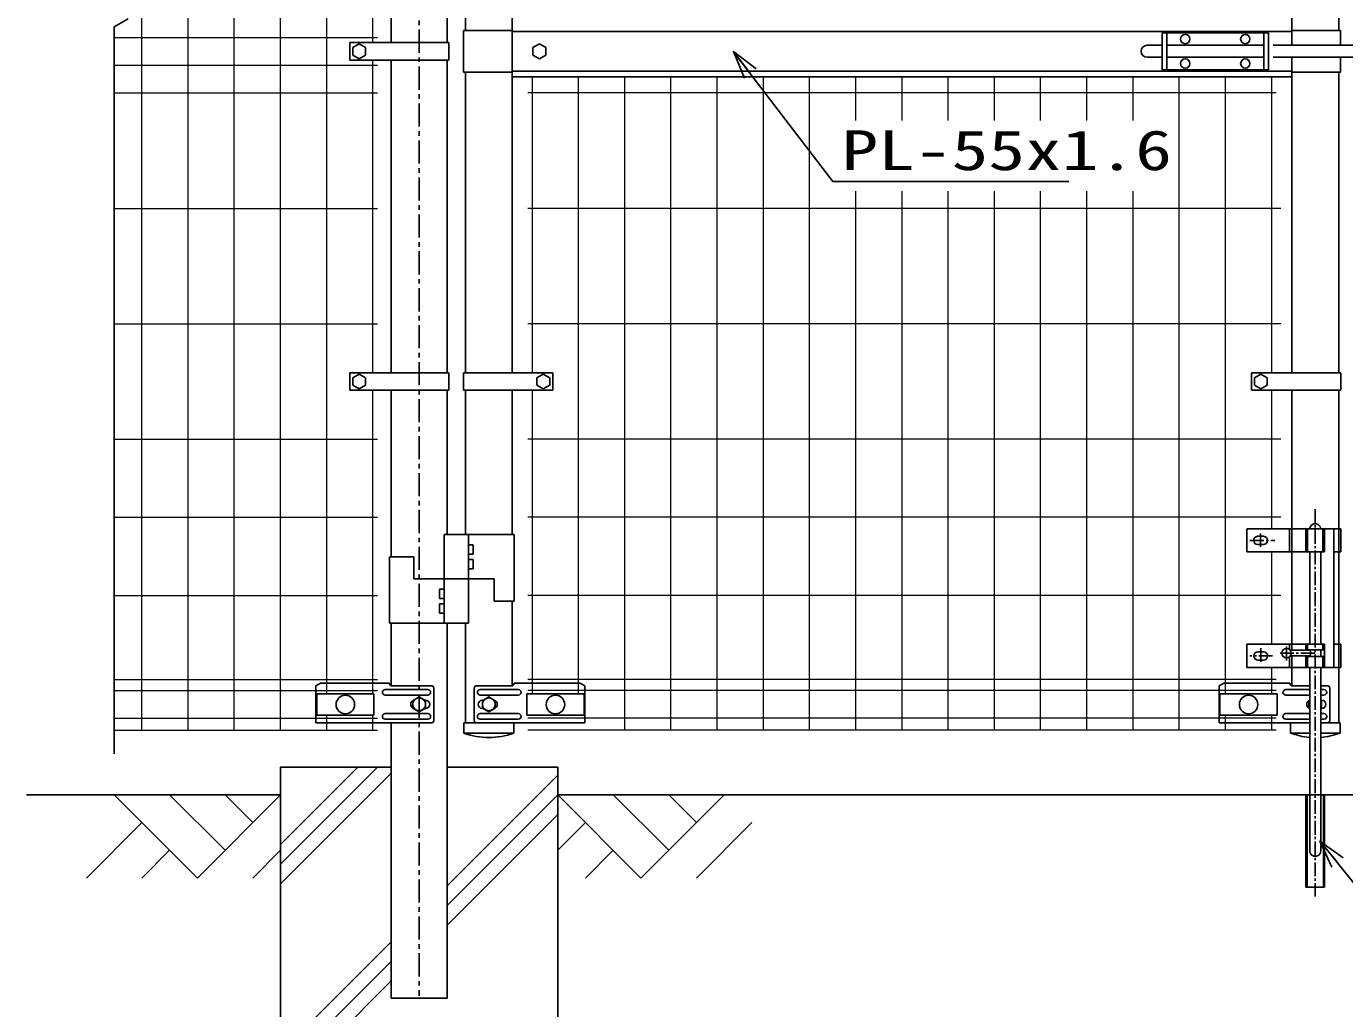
# Model space of a CAD drawing. Units: millimetres, scale not verified. Extents: x -4455 to 4455, y -3150 to 3150.
# Drawn here: x -34 to 1393, y -788 to 276 of the extents above; entities that cross this region are included whole.
import ezdxf
from ezdxf.enums import TextEntityAlignment as Align

# ---------------------------------------------------------------- set-up
doc = ezdxf.new("R2010")
doc.units = ezdxf.units.MM
doc.header["$LTSCALE"] = 20
for name, pattern in [('DASHED', [7.5, 6, -1.5]), ('USER1', [2, 1.25, -0.25, 0.25, -0.25]), ('USER2', [1.125, 0.75, -0.125, 0.125, -0.125])]:
    doc.linetypes.add(name, pattern=pattern)
for name, color, linetype, lineweight in [('0-0_1', 7, 'Continuous', 25), ('0-1_0', 7, 'Continuous', 25), ('0-4_EXTCNT-LMEC0', 1, 'Continuous', 25), ('0-5_LAYER04', 7, 'Continuous', 25), ('0-6_LAYER06', 3, 'Continuous', 25), ('0-7_LAYER02', 1, 'USER2', 25), ('0-8_2', 7, 'Continuous', 25), ('0-9_D-STR2', 7, 'Continuous', 13)]:
    doc.layers.add(name, color=color, linetype=linetype, lineweight=lineweight)
doc.styles.add('ＭＳ ゴシック', font='')
doc.styles.get('ＭＳ ゴシック').set_extended_font_data('MS Gothic')

# ---------------------------------------------------------------- blocks, each defined once
blk = doc.blocks.new('_Open30')
at = {"layer": '0-1_0', "color": 1}
blk.add_line((0, 0), (-20, 0), dxfattribs=at)
blk.add_lwpolyline([(-20, 5.36), (0, 0), (-20, -5.36)], dxfattribs=at)

msp = doc.modelspace()

# ---------------------------------------------------------------- linework, layer by layer
at = {"layer": '0-0_1', "color": 3, "linetype": 'USER1'}
msp.add_line((391.15, 1112.32), (391.15, -773.8), dxfattribs=at)
at = {"layer": '0-0_1'}
for p, q in [((360.9, 596.85), (360.9, 258.35)), ((421.4, 596.85), (421.4, 258.35)), ((441.15, 596.86), (441.15, 271.35)), ((491.95, 596.86), (491.95, -99.16)), ((1335.35, 596.86), (1335.35, 255.35)), ((1386.15, 596.86), (1386.15, 271.35)), ((439.15, 271.35), (439.15, 226.35)), ((491.95, 271.35), (439.15, 271.35)), ((1335.35, 271.35), (1388.15, 271.35)), ((1388.15, 271.35), (1388.15, 255.35)), ((316.15, 239.35), (316.15, 258.35)), ((316.15, 258.35), (423.4, 258.35)), ((326.3, 256.85), (319.38, 252.85)), ((326.3, 256.85), (333.23, 252.85)), ((423.4, 258.35), (423.4, 239.35)), ((1335.35, 270.35), (491.95, 270.35)), ((521.25, 256.85), (514.33, 252.85)), ((521.25, 256.85), (528.18, 252.85)), ((1310.05, 268.85), (1195.05, 268.85)), ((1195.05, 228.85), (1195.05, 268.85)), ((1200.05, 228.85), (1200.05, 268.85)), ((1305.05, 228.85), (1305.05, 268.85)), ((1310.05, 228.85), (1310.05, 268.85)), ((319.38, 252.85), (319.38, 244.85)), ((319.38, 244.85), (326.3, 240.85)), ((333.23, 244.85), (326.3, 240.85)), ((333.23, 252.85), (333.23, 244.85)), ((514.33, 252.85), (514.33, 244.85)), ((514.33, 244.85), (521.25, 240.85)), ((528.18, 244.85), (521.25, 240.85)), ((528.18, 252.85), (528.18, 244.85)), ((1195.05, 255.35), (1178.75, 255.35)), ((1305.05, 255.35), (1200.05, 255.35)), ((1467.25, 255.35), (1315.05, 255.35)), ((316.15, 239.35), (423.4, 239.35)), ((360.9, 239.35), (360.9, -99.15)), ((421.4, 239.35), (421.4, -99.15)), ((1195.05, 242.35), (1178.75, 242.35)), ((1310.05, 228.85), (1195.05, 228.85)), ((1305.05, 242.35), (1200.05, 242.35)), ((1467.25, 242.35), (1315.05, 242.35)), ((1335.35, 242.35), (1335.35, -99.16)), ((1388.15, 242.35), (1388.15, 226.35)), ((491.95, 226.35), (439.15, 226.35)), ((441.15, 226.35), (441.15, -99.16)), ((1335.35, 227.35), (491.95, 227.35)), ((1335.35, 221.35), (491.95, 221.35)), ((1335.35, 226.35), (1388.15, 226.35)), ((1386.15, 226.35), (1386.15, -99.16)), ((316.15, -118.15), (316.15, -99.15)), ((316.15, -99.15), (423.4, -99.15)), ((423.4, -99.15), (423.4, -118.15)), ((438.97, -99.16), (438.97, -118.14)), ((535.65, -99.16), (438.97, -99.16)), ((535.65, -118.15), (535.65, -99.15)), ((1291.65, -118.15), (1291.65, -99.15)), ((1291.65, -99.16), (1388.34, -99.16)), ((1388.34, -99.16), (1388.34, -118.14)), ((326.3, -100.65), (319.38, -104.65)), ((319.38, -104.65), (319.38, -112.65)), ((319.38, -112.65), (326.3, -116.65)), ((326.3, -100.65), (333.23, -104.65)), ((333.23, -112.65), (326.3, -116.65)), ((333.23, -104.65), (333.23, -112.65)), ((525.5, -100.65), (518.58, -104.65)), ((518.58, -104.65), (518.58, -112.65)), ((518.58, -112.65), (525.5, -116.65)), ((525.5, -100.65), (532.43, -104.65)), ((532.43, -112.65), (525.5, -116.65)), ((532.43, -104.65), (532.43, -112.65)), ((1301.8, -100.65), (1294.88, -104.65)), ((1294.88, -104.65), (1294.88, -112.65)), ((1294.88, -112.65), (1301.8, -116.65)), ((1301.8, -100.65), (1308.73, -104.65)), ((1308.73, -112.65), (1301.8, -116.65)), ((1308.73, -104.65), (1308.73, -112.65)), ((316.15, -118.15), (423.4, -118.15)), ((360.9, -118.15), (360.9, -298.4)), ((421.4, -118.15), (421.4, -274.4)), ((535.65, -118.14), (438.97, -118.14)), ((441.15, -118.14), (441.15, -274.4)), ((491.95, -118.14), (491.95, -274.4)), ((1291.65, -118.14), (1388.34, -118.14)), ((1335.35, -118.14), (1335.35, -268.15)), ((1386.15, -118.14), (1386.15, -268.15)), ((418.05, -370.4), (418.05, -274.4)), ((418.05, -274.4), (493.95, -274.4)), ((444.5, -274.4), (444.5, -370.4)), ((444.5, -322.4), (444.5, -274.4)), ((493.95, -274.4), (493.95, -346.4)), ((358.9, -298.4), (358.9, -370.4)), ((385.4, -298.4), (358.9, -298.4)), ((385.4, -298.4), (385.4, -322.4)), ((444.5, -285.4), (449.5, -285.4)), ((444.5, -295.4), (449.5, -295.4)), ((449.5, -295.4), (449.5, -285.4)), ((1335.35, -293.15), (1335.35, -393.15)), ((1386.15, -293.15), (1386.15, -393.15)), ((444.5, -301.4), (449.5, -301.4)), ((444.5, -322.4), (385.4, -322.4)), ((413.2, -322.4), (472.3, -322.4)), ((472.3, -346.4), (472.3, -322.4)), ((413.05, -333.4), (413.05, -343.4)), ((418.05, -333.4), (413.05, -333.4)), ((418.05, -343.4), (413.05, -343.4)), ((413.05, -349.4), (413.05, -359.4)), ((418.05, -349.4), (413.05, -349.4)), ((472.3, -346.4), (493.95, -346.4)), ((491.95, -346.4), (491.95, -437.95)), ((444.5, -370.4), (358.9, -370.4)), ((360.9, -370.4), (360.9, -437.95)), ((418.05, -359.4), (413.05, -359.4)), ((421.4, -370.4), (421.4, -776.15)), ((441.15, -370.4), (441.15, -478.15)), ((1335.35, -418.15), (1335.35, -437.95)), ((1386.15, -418.15), (1386.15, -478.15)), ((284.41, -435.15), (279.41, -438.15)), ((279.41, -438.15), (279.41, -444.9)), ((358.99, -435.15), (284.41, -435.15)), ((358.99, -435.15), (338.55, -435.15)), ((400.59, -442.15), (354.41, -442.15)), ((404.95, -438.15), (361.99, -438.15)), ((406.95, -440.15), (406.95, -476.15)), ((450.76, -440.15), (450.76, -476.15)), ((452.76, -438.15), (490.87, -438.15)), ((457.12, -442.15), (498.45, -442.15)), ((493.87, -435.15), (565.55, -435.15)), ((565.55, -435.15), (570.55, -438.15)), ((570.55, -438.15), (570.55, -444.9)), ((1261.76, -435.15), (1256.76, -438.15)), ((1256.76, -438.15), (1256.76, -444.9)), ((1333.44, -435.15), (1261.76, -435.15)), ((1354.75, -442.15), (1328.86, -442.15)), ((1354.75, -438.15), (1336.44, -438.15)), ((1374.55, -438.15), (1366.75, -438.15)), ((1370.19, -442.15), (1366.75, -442.15)), ((1376.55, -440.15), (1376.55, -476.15)), ((279.41, -444.9), (279.41, -478.15)), ((400.59, -448.15), (354.41, -448.15)), ((398.24, -453.65), (397.22, -453.65)), ((457.12, -448.15), (498.45, -448.15)), ((459.46, -453.65), (460.49, -453.65)), ((570.55, -444.9), (570.55, -466.15)), ((1256.76, -444.9), (1256.76, -478.15)), ((1354.75, -448.15), (1328.86, -448.15)), ((1370.19, -448.15), (1366.75, -448.15)), ((1367.84, -453.65), (1366.82, -453.65)), ((400.59, -468.15), (354.41, -468.15)), ((398.24, -462.65), (397.22, -462.65)), ((457.12, -468.15), (498.45, -468.15)), ((459.46, -462.65), (460.49, -462.65)), ((570.55, -466.15), (570.55, -478.15)), ((1354.75, -468.15), (1328.86, -468.15)), ((1370.19, -468.15), (1366.75, -468.15)), ((1367.84, -462.65), (1366.82, -462.65)), ((404.95, -478.15), (279.41, -478.15)), ((404.95, -478.15), (338.55, -478.15)), ((400.59, -474.15), (354.41, -474.15)), ((360.9, -478.15), (360.9, -776.15)), ((452.76, -478.15), (570.55, -478.15)), ((457.12, -474.15), (498.45, -474.15)), ((1354.75, -478.15), (1256.76, -478.15)), ((1354.75, -474.15), (1328.86, -474.15)), ((1370.19, -474.15), (1366.75, -474.15)), ((1374.55, -478.15), (1366.75, -478.15)), ((1374.55, -478.15), (1366.75, -478.15)), ((241.15, -526.15), (241.15, -1226.15)), ((241.15, -526.15), (360.9, -526.15)), ((421.4, -526.15), (541.15, -526.15)), ((541.15, -526.15), (541.15, -1226.15)), ((-33.85, -556.15), (241.15, -556.15)), ((2241.15, -556.15), (541.15, -556.15)), ((421.4, -776.15), (360.9, -776.15))]:
    msp.add_line(p, q, dxfattribs=at)
at = {"layer": '0-0_1', "color": 2}
for p, q in [((324.94, -526.15), (241.15, -609.94)), ((241.15, -631.15), (346.15, -526.15)), ((360.9, -532.61), (241.15, -652.36)), ((541.15, -534.94), (421.4, -654.69)), ((421.4, -675.9), (541.15, -556.15)), ((541.15, -577.36), (421.4, -697.11)), ((360.9, -715.19), (241.15, -834.94)), ((241.15, -856.15), (360.9, -736.4)), ((360.9, -757.61), (241.15, -877.36))]:
    msp.add_line(p, q, dxfattribs=at)
at = {"layer": '0-0_1', "color": 4}
for p, q in [((61.15, -556.15), (151.15, -646.15)), ((121.15, -556.15), (181.15, -616.15)), ((241.15, -556.15), (151.15, -646.15)), ((181.15, -556.15), (211.15, -586.15)), ((541.15, -556.15), (631.15, -646.15)), ((601.15, -556.15), (661.15, -616.15)), ((721.15, -556.15), (631.15, -646.15)), ((661.15, -556.15), (691.15, -586.15)), ((91.15, -586.15), (31.15, -646.15)), ((571.15, -586.15), (541.15, -616.15)), ((751.15, -586.15), (691.15, -646.15)), ((121.15, -616.15), (91.15, -646.15)), ((241.15, -616.15), (211.15, -646.15)), ((601.15, -616.15), (571.15, -646.15))]:
    msp.add_line(p, q, dxfattribs=at)
at = {"layer": '0-0_1'}
msp.add_lwpolyline([(444.5, -311.4), (449.5, -311.4), (449.5, -301.4)], dxfattribs=at)
for centre in [(1220.05, 262.1), (1285.05, 262.1), (1220.05, 235.6), (1285.05, 235.6)]:
    msp.add_circle(centre, 5, dxfattribs=at)
for centre, radius, start, end in [((1178.75, 248.85), 6.5, 90, 270), ((354.41, -445.15), 3, 90, 270), ((361.99, -435.15), 3, 180, 270), ((400.59, -445.15), 3, 270, 90), ((404.95, -440.15), 2, 0, 90), ((452.76, -440.15), 2, 90, 180), ((457.12, -445.15), 3, 90, 270), ((490.87, -435.15), 3, 270, 0), ((498.45, -445.15), 3, 270, 90), ((1328.86, -445.15), 3, 90, 270), ((1336.44, -435.15), 3, 180, 270), ((1370.19, -445.15), 3, 270, 90), ((1374.55, -440.15), 2, 0, 90), ((386.48, -458.15), 4.5, 120.08078, 239.91922), ((398.24, -458.15), 4.5, 270, 90), ((459.46, -458.15), 4.5, 90, 270), ((471.23, -458.15), 4.5, 299.99991, 60.0015), ((1356.08, -458.15), 4.5, 119.9985, 240.00009), ((1367.84, -458.15), 4.5, 270, 90), ((354.41, -471.15), 3, 90, 270), ((400.59, -471.15), 3, 270, 90), ((457.12, -471.15), 3, 90, 270), ((498.45, -471.15), 3, 270, 90), ((1328.86, -471.15), 3, 90, 270), ((1370.19, -471.15), 3, 270, 90), ((404.95, -476.15), 2, 270, 0), ((452.76, -476.15), 2, 180, 270), ((1374.55, -476.15), 2, 270, 0)]:
    msp.add_arc(centre, radius, start, end, dxfattribs=at)
at = {"layer": '0-1_0'}
for p, q in [((280.3, -446.82), (342.3, -446.81)), ((280.3, -446.82), (280.3, -469.82)), ((342.3, -446.81), (342.3, -469.81)), ((507.65, -446.81), (507.65, -469.81)), ((569.65, -446.82), (507.65, -446.81)), ((569.65, -446.82), (569.65, -469.82)), ((1257.65, -446.82), (1319.65, -446.81)), ((1257.65, -446.82), (1257.65, -469.82)), ((342.3, -469.81), (280.3, -469.82)), ((507.65, -469.81), (569.65, -469.82))]:
    msp.add_line(p, q, dxfattribs=at)
for points in [[(1094.11, 108.06), (838.62, 108.06), (732.42, 246.96)], [(1319.65, -446.81), (1319.65, -469.81), (1257.65, -469.82)], [(1639.49, -751.01), (1482.33, -751.01), (1367.02, -607.7)]]:
    msp.add_lwpolyline(points, dxfattribs=at)
for centre in [(311.3, -458.31), (538.65, -458.31), (1288.65, -458.31)]:
    msp.add_circle(centre, 10.01, dxfattribs=at)
at = {"layer": '0-4_EXTCNT-LMEC0', "color": 4}
for q in [(76.3, 284.07), (61.3, -511.54), (61.3, -511.54)]:
    msp.add_line((61.3, 275.4), q, dxfattribs=at)
at = {"layer": '0-5_LAYER04'}
for p, q in [((439.65, -478.15), (439.65, -489.15)), ((439.65, -478.15), (493.45, -478.15)), ((493.45, -478.15), (493.45, -489.15)), ((1333.85, -478.15), (1333.85, -489.15)), ((1354.75, -478.15), (1333.85, -478.15)), ((1354.75, -478.15), (1333.85, -478.15)), ((1387.65, -478.15), (1366.75, -478.15)), ((1387.65, -478.15), (1387.65, -489.15)), ((439.65, -489.15), (493.45, -489.15)), ((1354.75, -489.15), (1333.85, -489.15)), ((1387.65, -489.15), (1366.75, -489.15))]:
    msp.add_line(p, q, dxfattribs=at)
for centre, start, end in [((466.55, -419.29), 248.94141, 291.05859), ((1360.75, -419.29), 248.94141, 265.40267), ((1360.75, -419.29), 274.59658, 291.05859)]:
    msp.add_arc(centre, 74.86, start, end, dxfattribs=at)
at = {"layer": '0-6_LAYER06'}
for p, q in [((1286.75, -268.15), (1388.45, -268.15)), ((1286.75, -268.15), (1286.75, -293.15)), ((1333.05, -293.15), (1333.05, -268.15)), ((1350.75, -293.15), (1350.75, -268.15)), ((1370.75, -293.15), (1370.75, -268.15)), ((1380.75, -268.15), (1380.75, -418.15)), ((1388.45, -293.15), (1388.45, -268.15)), ((1298.36, -276.16), (1304.92, -276.16)), ((1298.63, -285.15), (1304.64, -285.15)), ((1370.75, -293.15), (1286.75, -293.15)), ((1354.75, -293.15), (1354.75, -393.15)), ((1366.75, -293.15), (1366.75, -393.15)), ((1380.75, -293.15), (1388.45, -293.15)), ((1286.75, -393.15), (1370.75, -393.15)), ((1286.75, -393.15), (1286.75, -418.15)), ((1333.05, -398.31), (1333.05, -393.15)), ((1350.75, -399.15), (1350.75, -393.15)), ((1350.75, -399.15), (1370.75, -399.15)), ((1354.75, -399.65), (1354.75, -399.15)), ((1366.75, -399.15), (1366.75, -406.15)), ((1370.75, -418.15), (1370.75, -393.15)), ((1380.75, -393.15), (1388.45, -393.15)), ((1388.45, -418.15), (1388.45, -393.15)), ((1298.48, -401.16), (1305.04, -401.16)), ((1304.76, -410.15), (1298.75, -410.15)), ((1333.05, -407.65), (1333.05, -418.15)), ((1333.75, -399.65), (1354.75, -399.65)), ((1333.75, -405.65), (1354.75, -405.65)), ((1350.75, -406.15), (1350.75, -418.15)), ((1350.75, -406.15), (1370.75, -406.15)), ((1354.75, -405.65), (1354.75, -406.15)), ((1286.75, -418.15), (1388.45, -418.15)), ((1354.75, -616.65), (1354.75, -418.15)), ((1366.75, -616.65), (1366.75, -418.15)), ((1350.75, -656.15), (1350.75, -556.15)), ((1351.95, -656.15), (1351.95, -556.15)), ((1369.55, -656.15), (1369.55, -556.15)), ((1370.75, -656.15), (1370.75, -556.15)), ((1370.75, -656.15), (1350.75, -656.15))]:
    msp.add_line(p, q, dxfattribs=at)
at = {"layer": '0-6_LAYER06', "linetype": 'DASHED'}
for p, q in [((1335.35, -268.15), (1335.35, -293.15)), ((1352.35, -293.15), (1352.35, -268.15)), ((1369.15, -293.15), (1369.15, -268.15)), ((1386.15, -268.15), (1386.15, -293.15)), ((1335.35, -399.1), (1335.35, -393.15)), ((1352.35, -399.15), (1352.35, -393.15)), ((1369.15, -399.15), (1369.15, -393.15)), ((1386.15, -393.15), (1386.15, -418.15)), ((1335.35, -406.25), (1335.35, -418.15)), ((1352.35, -406.15), (1352.35, -418.15)), ((1369.15, -406.15), (1369.15, -418.15))]:
    msp.add_line(p, q, dxfattribs=at)
at = {"layer": '0-6_LAYER06', "color": 1, "linetype": 'USER2'}
for p, q in [((1290.07, -280.65), (1317.12, -280.65)), ((1301.64, -287.62), (1301.64, -273.05)), ((1301.75, -412.18), (1301.75, -396.83)), ((1329.75, -395.6), (1329.75, -411.52)), ((1314.61, -405.65), (1290.05, -405.65)), ((1322.75, -402.65), (1360.75, -402.65))]:
    msp.add_line(p, q, dxfattribs=at)
at = {"layer": '0-6_LAYER06'}
msp.add_circle((1329.75, -402.65), 5, dxfattribs=at)
for centre, radius, start, end in [((1360.75, -268.65), 6, 0, 180.00117), ((1298.64, -280.65), 4.5, 93.58952, 269.89432), ((1304.64, -280.65), 4.5, 270, 86.4198), ((1298.76, -405.65), 4.5, 93.58952, 269.89432), ((1304.76, -405.65), 4.5, 270, 86.4198), ((1350.83, -402.75), 5, 324.56152, 38.32819), ((1360.75, -616.65), 6, 180.00001, 0.00118)]:
    msp.add_arc(centre, radius, start, end, dxfattribs=at)
at = {"layer": '0-7_LAYER02'}
msp.add_line((1360.75, -246.72), (1360.75, -666.33), dxfattribs=at)
at = {"layer": '0-8_2'}
for p, q in [((391.15, -450.15), (398.08, -454.15)), ((398.08, -454.15), (398.08, -462.15)), ((459.63, -454.15), (459.63, -462.15)), ((473.48, -462.15), (473.48, -454.15)), ((1353.83, -454.15), (1354.75, -453.61)), ((1366.75, -453.61), (1367.68, -454.15)), ((398.08, -462.15), (391.15, -466.15)), ((459.63, -462.15), (466.55, -466.15)), ((466.55, -466.15), (473.48, -462.15))]:
    msp.add_line(p, q, dxfattribs=at)
for points in [[(391.15, -466.15), (384.23, -462.15), (384.23, -454.15), (391.15, -450.15)], [(473.48, -454.15), (466.55, -450.15), (459.63, -454.15)], [(1354.75, -462.69), (1353.83, -462.15), (1353.83, -454.15)], [(1367.68, -454.15), (1367.68, -462.15), (1366.75, -462.69)]]:
    msp.add_lwpolyline(points, dxfattribs=at)
for centre in [(391.15, -458.15), (466.55, -458.15)]:
    msp.add_circle(centre, 6.93, dxfattribs=at)
for start, end in [(150, 210), (330, 30)]:
    msp.add_arc((1360.75, -458.15), 6.93, start, end, dxfattribs=at)
at = {"layer": '0-9_D-STR2'}
for p, q in [((91.15, -486.15), (91.15, 983.85)), ((141.15, -486.15), (141.15, 983.85)), ((191.15, -486.15), (191.15, 983.85)), ((241.15, -486.15), (241.15, 983.85)), ((291.15, -446.82), (291.15, 943.6)), ((341.15, 258.35), (341.15, 596.85)), ((61.3, 263.85), (346.15, 263.85)), ((61.3, 233.85), (346.15, 233.85)), ((341.15, -99.15), (341.15, 239.35)), ((513.65, -99.16), (513.65, 221.35)), ((563.65, -446.82), (563.65, 221.35)), ((613.65, -486.15), (613.65, 221.35)), ((663.65, -486.15), (663.65, 221.35)), ((713.65, -486.15), (713.65, 221.35)), ((763.65, -486.15), (763.65, 221.35)), ((813.65, -486.15), (813.65, 221.35)), ((863.65, 173.86), (863.65, 221.35)), ((913.65, 173.86), (913.65, 221.35)), ((963.65, 173.86), (963.65, 221.35)), ((1013.65, 173.86), (1013.65, 221.35)), ((1063.65, 173.86), (1063.65, 221.35)), ((1113.65, 173.86), (1113.65, 221.35)), ((1163.65, 173.86), (1163.65, 221.35)), ((1213.65, -486.15), (1213.65, 221.35)), ((1263.65, -446.82), (1263.65, 221.35)), ((1313.65, -99.16), (1313.65, 221.35)), ((61.3, 203.85), (346.15, 203.85)), ((1318.65, 203.85), (508.65, 203.85)), ((863.65, -486.15), (863.65, 97.28)), ((913.65, -486.15), (913.65, 97.28)), ((963.65, -486.15), (963.65, 97.28)), ((1013.65, -486.15), (1013.65, 97.28)), ((1063.65, -486.15), (1063.65, 97.28)), ((1113.65, -486.15), (1113.65, 97.28)), ((1163.65, -486.15), (1163.65, 97.28)), ((61.3, 78.85), (346.15, 78.85)), ((1323.65, 78.85), (508.65, 78.85)), ((61.3, -46.15), (346.15, -46.15)), ((1323.65, -46.15), (508.65, -46.15)), ((341.15, -446.81), (341.15, -118.15)), ((513.65, -446.81), (513.65, -118.14)), ((1313.65, -268.15), (1313.65, -118.14)), ((61.3, -171.15), (346.15, -171.15)), ((1323.65, -171.15), (508.65, -171.15)), ((61.3, -255.65), (346.15, -255.65)), ((1323.65, -255.65), (508.65, -255.65)), ((1313.65, -393.15), (1313.65, -293.15)), ((61.3, -340.15), (346.15, -340.15)), ((1323.65, -340.15), (508.65, -340.15)), ((1313.65, -446.81), (1313.65, -418.15)), ((61.3, -431.39), (346.15, -431.39)), ((1318.65, -431.39), (508.65, -431.39)), ((61.3, -443.25), (346.15, -443.25)), ((1318.65, -443.25), (508.65, -443.25)), ((291.15, -486.15), (291.15, -469.82)), ((341.15, -486.15), (341.15, -469.81)), ((1263.65, -486.15), (1263.65, -469.82)), ((1313.65, -486.15), (1313.65, -469.81)), ((61.3, -473.05), (346.15, -473.05)), ((1318.65, -473.05), (508.65, -473.05)), ((61.3, -486.15), (346.15, -486.15)), ((1318.65, -486.15), (508.65, -486.15))]:
    msp.add_line(p, q, dxfattribs=at)

# ---------------------------------------------------------------- block references
at = {"layer": '0-1_0', "xscale": 1.5, "yscale": 1.5}
for p, rotation in [((731.19, 248.53), 127.91785), ((1365.75, -606.15), 129.30279)]:
    msp.add_blockref('_Open30', p, dxfattribs=dict(at, rotation=rotation))

# ---------------------------------------------------------------- texts
at = {"layer": '0-1_0', "color": 3, "style": 'ＭＳ ゴシック', "width": 1.35}
msp.add_text('PL-55x1.6', height=43.26, dxfattribs=at).set_placement((848.12, 107.23), align=Align.BOTTOM_LEFT)

doc.saveas('drawing.dxf')
